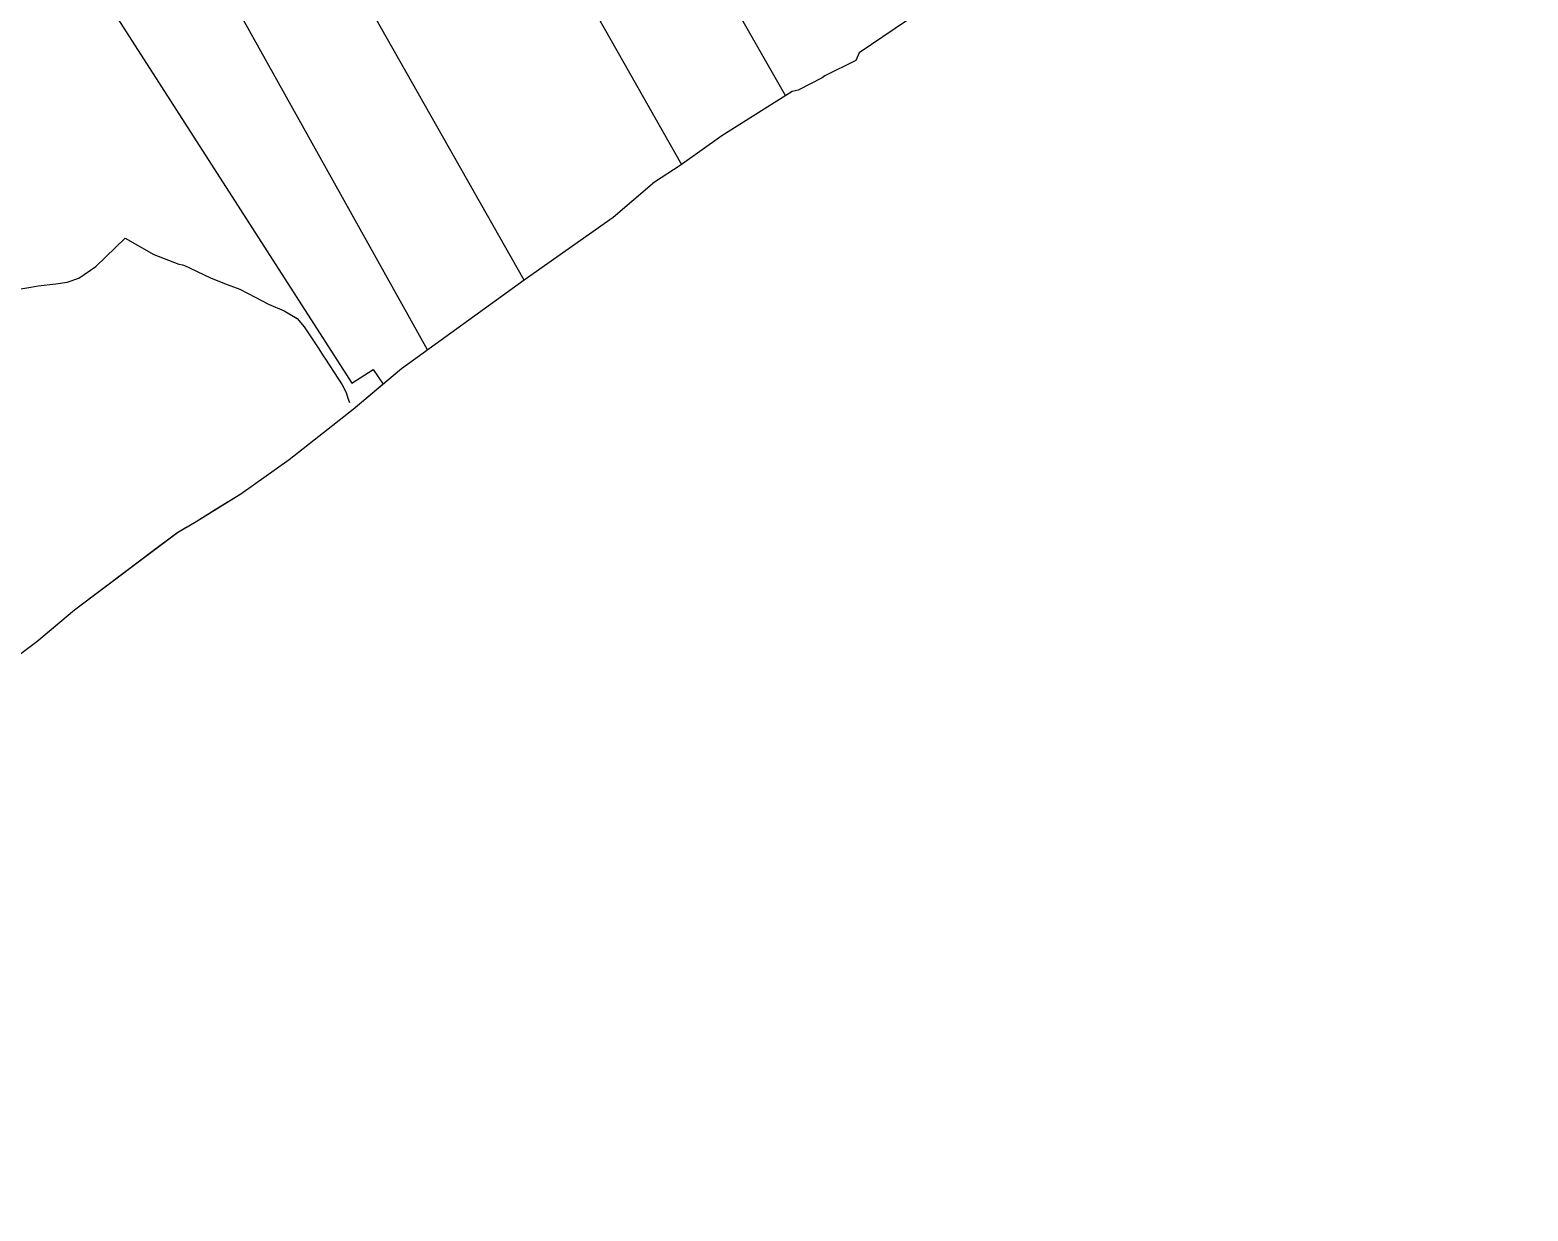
# Model space of a CAD drawing. Header units: metres. Extents: x 292545 to 299085, y 7450245 to 7463078.
# Drawn here: x 296356.9 to 296460.9, y 7459249.9 to 7459331.9 of the extents above; entities that cross this region are included whole.
import ezdxf

# ---------------------------------------------------------------- set-up
doc = ezdxf.new("R2010")
doc.units = ezdxf.units.M
for name, color, linetype in [('Area', 45, 'Continuous'), ('Curvas de Nivel 5m', 15, 'Continuous'), ('Edificações', 30, 'Continuous'), ('Vias Primárias', 230, 'Continuous')]:
    doc.layers.add(name, color=color, linetype=linetype)

msp = doc.modelspace()

# ---------------------------------------------------------------- linework, layer by layer
at = {"layer": 'Area'}
msp.add_polyline3d([(296421.11, 7459334.83, 659.83), (296414.47, 7459330.32, 659.7), (296414.23, 7459329.8, 659.67), (296412.08, 7459328.73, 659.51), (296411.9, 7459328.58, 659.54), (296410.24, 7459327.72, 659.43), (296409.81, 7459327.63, 659.34), (296404.92, 7459324.55, 659.36), (296402.03, 7459322.5, 659.31), (296400.26, 7459321.34, 663.76), (296397.38, 7459318.9, 666.3), (296391.2, 7459314.53, 659.31), (296382.68, 7459308.38, 661.08), (296379.34, 7459305.56, 668.23), (296374.89, 7459302.06, 669.24), (296371.54, 7459299.69, 669.92), (296368.42, 7459297.77, 669.73), (296367.13, 7459296.99, 669.45), (296359.98, 7459291.63, 661.05), (296357.37, 7459289.43, 667.15), (296350.82, 7459284.55, 669.1)], dxfattribs=at)
at = {"layer": 'Curvas de Nivel 5m', "elevation": 660, "flags": 128}
msp.add_lwpolyline([(296355.45, 7459313.79), (296356.94, 7459314.05), (296357.45, 7459314.15), (296358.68, 7459314.28), (296359.46, 7459314.39), (296360.27, 7459314.68), (296361.47, 7459315.48), (296363.49, 7459317.45), (296365.48, 7459316.33), (296367.23, 7459315.66), (296367.47, 7459315.6), (296367.62, 7459315.55), (296367.96, 7459315.4), (296369.46, 7459314.67), (296370.58, 7459314.24), (296371.45, 7459313.92), (296372.52, 7459313.35), (296373.44, 7459312.87), (296374.53, 7459312.42), (296375.43, 7459311.88), (296375.93, 7459311.3), (296376.94, 7459309.76), (296377.25, 7459309.29), (296377.4, 7459309.06), (296378.56, 7459307.28), (296378.84, 7459306.74), (296378.97, 7459306.34), (296379.07, 7459306.05)], dxfattribs=at)
at = {"layer": 'Edificações', "elevation": 665.09}
msp.add_lwpolyline([(296356.05, 7459343.52), (296379.23, 7459307.38), (296380.71, 7459308.33), (296381.42, 7459307.32), (296379.34, 7459305.56), (296374.89, 7459302.06), (296371.54, 7459299.69), (296369.75, 7459298.59), (296368.42, 7459297.77), (296367.77, 7459297.38), (296367.08, 7459296.97), (296365.36, 7459295.67), (296363.55, 7459294.31), (296359.98, 7459291.63), (296358.66, 7459290.52), (296357.37, 7459289.43), (296350.82, 7459284.55)], dxfattribs=at)
at = {"layer": 'Vias Primárias'}
for points, elevation in [([(296443.76, 7459352.11), (296451.24, 7459380.55), (296454.76, 7459412.12), (296456.81, 7459455.43), (296459.35, 7459497.1), (296460.91, 7459514.19, 0.557153), (296442.77, 7459521.76, -0.041194), (296431.1, 7459478.57, -0.064766), (296406.46, 7459430.57, -0.012177), (296370.66, 7459381.25, -0.186003), (296383.37, 7459372.8), (296409.34, 7459327.33)], 659.89), ([(296391.2, 7459314.53), (296362.63, 7459364.93, -0.915), (296374.8, 7459370.78), (296402.14, 7459322.57)], 659.31), ([(296384.5, 7459309.7), (296361.66, 7459350.63, 0.394008), (296349.52, 7459351.57, -0.01466), (296319.88, 7459315.33, -0.036189), (296265.34, 7459260.31, 0.033384), (296254.4, 7459250.52, 0.253401), (296256.3, 7459249.95, 1.242305)], 660.7)]:
    msp.add_lwpolyline(points, format="xyb", dxfattribs=dict(at, elevation=elevation))

doc.saveas('drawing.dxf')
